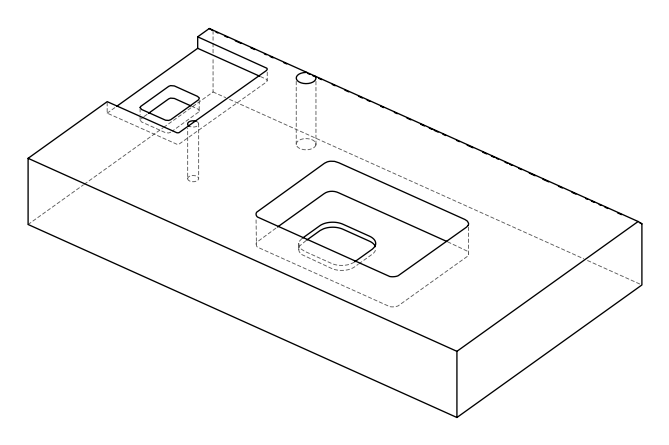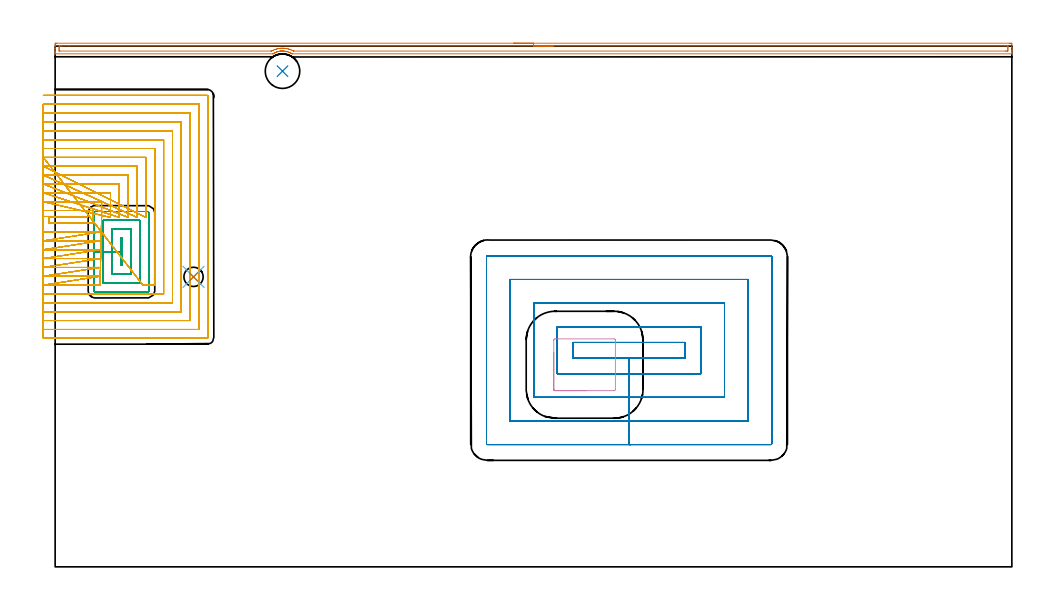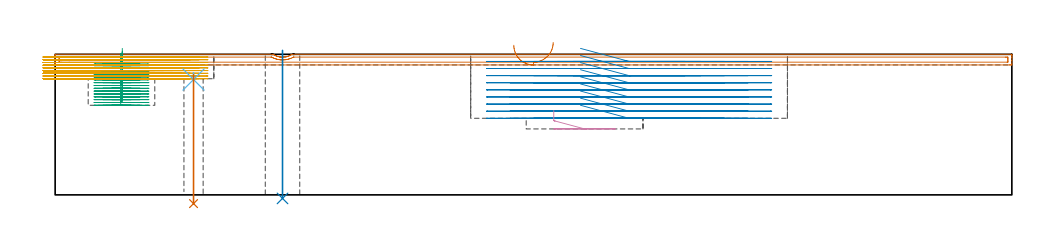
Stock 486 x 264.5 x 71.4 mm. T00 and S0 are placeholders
(PLAN: 8 operations, 7 tool changes, 124.9 min)
(1 AREA_MILL | FG_CHAMFER_SURFACE | UGT0205_001 | 7.98 min | 7086 mm3)
(2 MILL_RECTANGULAR_POCKET | POCKET_RECTANGULAR_STRAIGHT | NXT0201_012 | Follow Part, ap 4, ae 75% | 28.4 min | 583257 mm3)
(3 MILL_RECTANGULAR_POCKET_1 | POCKET_RECTANGULAR_STRAIGHT_1 | UGT0201_124 | Follow Part, ap 1.5, ae 75% | 13.75 min | 40778 mm3)
(4 MILL_RECTANGULAR_POCKET_2 | POCKET_RECTANGULAR_STRAIGHT_2 | UGT0201_006 | Follow Part, ap 7, ae 75% | 0.38 min | 16402 mm3)
(5 MILL_SLOT | SLOT_PARTIAL_RECTANGULAR | UGT0201_124 | Follow Part, ap 1.5, ae 75% | 73.75 min | 109720 mm3)
(6 SPOT_DRILL | STEP1HOLE | NXT0321_9005460120000 | 0.03 min | 2 mm3)
(7 DRILL_THROUGH_HOLE_INTO_CENTER | STEP1HOLE | UGT0301_212 | 0.27 min | 4444 mm3)
(8 INDEXABLE_INSERT_DRILL_THROUGH_HOLE_FROM_SOLID | STEP1HOLE_1 | NXT0302_006 | 0.3 min | 17084 mm3)
(TOOL UGT0205_001 | Chamfer Mill 20 x 3 x 45 deg. | D20 FL50 Z2)
(TOOL NXT0201_012 | ENDMILL 16mm [2P460-1600-NA 1630] | D16 FL38 Z6)
(TOOL UGT0201_124 | Carbide End Mill 6.0 | D6 FL15 Z4)
(TOOL UGT0201_006 | End Mill 28 mm | D28 FL25 Z2)
(TOOL NXT0321_9005460120000 | NC Spot Drill, 142deg, 12mm, Carbide, Uncoated | D12 PA142 FL30 Z2)
(TOOL UGT0301_212 | Twist Drill 9.8 mm | D9.8 PA118 FL83 Z2)
(TOOL NXT0302_006 | Index. Insert Drill 17.5mm [880-D1750L25-05] | D17.5 PA176 FL88 Z2)
(OP 1 AREA_MILL)
G17 G21 G94 G90
T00 M6
G54
G17 G0 G90 X233. Y266. S1061 M3
G43 Z81.4 H0
Z76.
G94 G1 X233.038 Z75.128 F250.
X233.152 Z74.263
X233.341 Z73.412
X233.603 Z72.58
X233.937 Z71.774
X234.34 Z71.
X234.808 Z70.264
X235.34 Z69.572
X235.929 Z68.929
X236.572 Z68.34
X237.264 Z67.808
X238. Z67.34
X238.774 Z66.937
X239.58 Z66.603
X240.412 Z66.341
X241.263 Z66.152
X242.128 Z66.038
X243. Z66.
X484.873
X485.368 Y265.999 Z66.001
X485.858 Y265.995 Z66.003
X485.991 Y265.991 Z66.005
X486. Y265.51 Z66.486
Y263.742 Z68.253
Y262.339 Z69.657
Y261.974 Z70.021
Y261.243 Z70.757
Y261.004 Z70.995
X485.993 Y260.619 Z71.372
X485.991 Y260.603 Z71.388
X485.815 Y260.6 Z71.4
X120.474
X120.328 Y260.605 Z71.39
X120.189 Y260.682 Z71.318
X119.843 Y260.89 Z71.109
X119.629 Y261.01 Z70.989
X119.265 Y261.19 Z70.808
X118.897 Y261.36 Z70.638
X118.735 Y261.425 Z70.571
X118.29 Y261.583 Z70.411
X117.983 Y261.679 Z70.319
X117.841 Y261.721 Z70.273
X117.791 Y261.732 Z70.26
X117.395 Y261.831 Z70.163
X117.149 Y261.879 Z70.115
X116.947 Y261.919 Z70.075
X116.5 Y261.985 Z70.015
X116.053 Y262.025 Z69.974
X116.046
X115.606 Y262.04 Z69.952
X115.555 Y262.039
X115.46 Y262.037
X115.202 Y262.036 Z69.96
X115.159 Z69.961
X114.711 Y262.006 Z69.989
X114.661 Y261.999 Z69.994
X114.586 Y261.992 Z70.004
X114.454 Y261.978 Z70.021
X114.419 Y261.974 Z70.025
X114.265 Y261.954 Z70.041
X114.214 Y261.945 Z70.049
X113.873 Y261.889 Z70.11
X113.817 Y261.88 Z70.12
X113.371 Y261.78 Z70.219
X112.922 Y261.652 Z70.346
X112.695 Y261.576 Z70.422
X112.477 Y261.502 Z70.493
X112.425 Y261.482 Z70.513
X112.107 Y261.36 Z70.638
X111.583 Y261.116 Z70.884
X111.528 Y261.087 Z70.913
X111.384 Y261.007 Z70.989
X111.132 Y260.871 Z71.126
X110.984 Y260.784 Z71.214
X110.711 Y260.621 Z71.378
X110.672 Y260.606 Z71.392
X110.637 Y260.6 Z71.4
X0.185
X0.009 Y260.603 Z71.388
X0.007 Y260.619 Z71.372
X0. Y261.005 Z70.995
Y261.243 Z70.757
Y261.974 Z70.021
Y263.223 Z68.774
Y264.626 Z67.369
Y265.251 Z66.745
X0.003 Y265.51 Z66.486
X0.009 Y265.991 Z66.005
X0.142 Y265.995 Z66.003
X0.632 Y266. Z66.
X243.
Y264.586 Z67.414
X483.621 Y264.585 Z67.415
X483.979 Y264.579 Z67.421
X483.99 Y264.463 Z67.537
X483.997 Y264.213 Z67.787
X483.999 Y263.742 Z68.258
X484. Y263.326 Z68.674
X483.999 Y262.858 Z69.142
X483.997 Y262.445 Z69.555
X483.99 Y262.033 Z69.967
X483.579 Y262.016 Z69.984
X483.537 Y262.015 Z69.985
X482.685 Y262.014 Z69.986
X121.327 Y262.015 Z69.985
X121.115 Y262.019 Z69.981
X121.065 Y262.021 Z69.979
X120.474 Y262.31 Z69.69
X119.836 Y262.605 Z69.395
X119.58 Y262.702 Z69.298
X119.148 Y262.858 Z69.142
X118.686 Y262.999 Z69.001
X118.486 Y263.056 Z68.944
X117.791 Y263.217 Z68.783
X117.343 Y263.301 Z68.699
X116.897 Y263.364 Z68.636
X116.329 Y263.419 Z68.581
X116.003 Y263.437 Z68.563
X115.402 Y263.452 Z68.548
X115.293 Y263.453 Z68.547
X115.245 Y263.452 Z68.548
X115.108 Y263.445 Z68.555
X114.548 Y263.412 Z68.588
X114.388 Y263.398 Z68.602
X114.214 Y263.378 Z68.622
X113.75 Y263.317 Z68.684
X113.32 Y263.243 Z68.757
X113.001 Y263.173 Z68.827
X112.425 Y263.028 Z68.972
X112.291 Y262.991 Z69.009
X111.851 Y262.858 Z69.142
X111.612 Y262.778 Z69.222
X111.577 Y262.766 Z69.234
X111.531 Y262.748 Z69.252
X110.978 Y262.52 Z69.48
X110.637 Y262.362 Z69.638
X110.373 Y262.234 Z69.766
X110.12 Y262.109 Z69.891
X109.951 Y262.024 Z69.976
X109.742 Y262.016 Z69.984
X109.7 Y262.015 Z69.985
X2.379
X2.021 Y262.021 Z69.979
X2.01 Y262.137 Z69.863
X2.003 Y262.387 Z69.613
X2.001 Y262.858 Z69.142
X2. Y263.274 Z68.726
X2.001 Y263.742 Z68.258
X2.003 Y264.155 Z67.845
X2.01 Y264.567 Z67.433
X2.421 Y264.584 Z67.416
X2.463 Y264.585 Z67.415
X3.356 Y264.586 Z67.414
X7.1
X243.
X243.872 Z67.452
X244.736 Z67.566
X245.588 Z67.755
X246.42 Z68.017
X247.226 Z68.351
X248. Z68.754
X248.736 Z69.223
X249.428 Z69.754
X250.071 Z70.343
X250.66 Z70.986
X251.191 Z71.678
X251.66 Z72.414
X252.063 Z73.188
X252.397 Z73.994
X252.659 Z74.826
X252.848 Z75.678
X252.962 Z76.543
X253. Z77.414
G0 Z81.4
M5
M2
(OP 2 MILL_RECTANGULAR_POCKET)
G17 G21 G94 G90
T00 M6
G54
G17 G0 G90 X266.877 Y106.1 S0 M3
G43 Z81.4 H1
Z74.4
G94 G1 X291.55 Z67.789 F250.
X320. F500.
Y114.
X263.1
Y106.1
X291.55
Y98.1
X328.
Y122.
X255.1
Y98.1
X291.55
Y86.1
X340.
Y134.
X243.1
Y86.1
X291.55
Y74.1
X352.
Y146.
X231.1
Y74.1
X291.55
Y62.1
X363.5
G3 X364. Y62.6 R0.5
G1 Y157.5
G3 X363.5 Y158. R0.5
G1 X219.6
G3 X219.1 Y157.5 R0.5
G1 Y62.6
G3 X219.6 Y62.1 R0.5
G1 X291.55
X292.55
G0 X266.877 Y106.1 Z70.789
G1 X291.55 Z64.178 F250.
X320. F500.
Y114.
X263.1
Y106.1
X291.55
Y98.1
X328.
Y122.
X255.1
Y98.1
X291.55
Y86.1
X340.
Y134.
X243.1
Y86.1
X291.55
Y74.1
X352.
Y146.
X231.1
Y74.1
X291.55
Y62.1
X363.5
G3 X364. Y62.6 R0.5
G1 Y157.5
G3 X363.5 Y158. R0.5
G1 X219.6
G3 X219.1 Y157.5 R0.5
G1 Y62.6
G3 X219.6 Y62.1 R0.5
G1 X291.55
X292.55
G0 X266.877 Y106.1 Z67.178
G1 X291.55 Z60.567 F250.
X320. F500.
Y114.
X263.1
Y106.1
X291.55
Y98.1
X328.
Y122.
X255.1
Y98.1
X291.55
Y86.1
X340.
Y134.
X243.1
Y86.1
X291.55
Y74.1
X352.
Y146.
X231.1
Y74.1
X291.55
Y62.1
X363.5
G3 X364. Y62.6 R0.5
G1 Y157.5
G3 X363.5 Y158. R0.5
G1 X219.6
G3 X219.1 Y157.5 R0.5
G1 Y62.6
G3 X219.6 Y62.1 R0.5
G1 X291.55
X292.55
G0 X266.877 Y106.1 Z63.567
G1 X291.55 Z56.956 F250.
X320. F500.
Y114.
X263.1
Y106.1
X291.55
Y98.1
X328.
Y122.
X255.1
Y98.1
X291.55
Y86.1
X340.
Y134.
X243.1
Y86.1
X291.55
Y74.1
X352.
Y146.
X231.1
Y74.1
X291.55
Y62.1
X363.5
G3 X364. Y62.6 R0.5
G1 Y157.5
G3 X363.5 Y158. R0.5
G1 X219.6
G3 X219.1 Y157.5 R0.5
G1 Y62.6
G3 X219.6 Y62.1 R0.5
G1 X291.55
X292.55
G0 X266.877 Y106.1 Z59.956
G1 X291.55 Z53.344 F250.
X320. F500.
Y114.
X263.1
Y106.1
X291.55
Y98.1
X328.
Y122.
X255.1
Y98.1
X291.55
Y86.1
X340.
Y134.
X243.1
Y86.1
X291.55
Y74.1
X352.
Y146.
X231.1
Y74.1
X291.55
Y62.1
X363.5
G3 X364. Y62.6 R0.5
G1 Y157.5
G3 X363.5 Y158. R0.5
G1 X219.6
G3 X219.1 Y157.5 R0.5
G1 Y62.6
G3 X219.6 Y62.1 R0.5
G1 X291.55
X292.55
G0 X266.877 Y106.1 Z56.344
G1 X291.55 Z49.733 F250.
X320. F500.
Y114.
X263.1
Y106.1
X291.55
Y98.1
X328.
Y122.
X255.1
Y98.1
X291.55
Y86.1
X340.
Y134.
X243.1
Y86.1
X291.55
Y74.1
X352.
Y146.
X231.1
Y74.1
X291.55
Y62.1
X363.5
G3 X364. Y62.6 R0.5
G1 Y157.5
G3 X363.5 Y158. R0.5
G1 X219.6
G3 X219.1 Y157.5 R0.5
G1 Y62.6
G3 X219.6 Y62.1 R0.5
G1 X291.55
X292.55
G0 X266.877 Y106.1 Z52.733
G1 X291.55 Z46.122 F250.
X320. F500.
Y114.
X263.1
Y106.1
X291.55
Y98.1
X328.
Y122.
X255.1
Y98.1
X291.55
Y86.1
X340.
Y134.
X243.1
Y86.1
X291.55
Y74.1
X352.
Y146.
X231.1
Y74.1
X291.55
Y62.1
X363.5
G3 X364. Y62.6 R0.5
G1 Y157.5
G3 X363.5 Y158. R0.5
G1 X219.6
G3 X219.1 Y157.5 R0.5
G1 Y62.6
G3 X219.6 Y62.1 R0.5
G1 X291.55
X292.55
G0 X266.877 Y106.1 Z49.122
G1 X291.55 Z42.511 F250.
X320. F500.
Y114.
X263.1
Y106.1
X291.55
Y98.1
X328.
Y122.
X255.1
Y98.1
X291.55
Y86.1
X340.
Y134.
X243.1
Y86.1
X291.55
Y74.1
X352.
Y146.
X231.1
Y74.1
X291.55
Y62.1
X363.5
G3 X364. Y62.6 R0.5
G1 Y157.5
G3 X363.5 Y158. R0.5
G1 X219.6
G3 X219.1 Y157.5 R0.5
G1 Y62.6
G3 X219.6 Y62.1 R0.5
G1 X291.55
X292.55
G0 X266.877 Y106.1 Z45.511
G1 X291.55 Z38.9 F250.
X320. F500.
Y114.
X263.1
Y106.1
X291.55
Y98.1
X328.
Y122.
X255.1
Y98.1
X291.55
Y86.1
X340.
Y134.
X243.1
Y86.1
X291.55
Y74.1
X352.
Y146.
X231.1
Y74.1
X291.55
Y62.1
X363.5
G3 X364. Y62.6 R0.5
G1 Y157.5
G3 X363.5 Y158. R0.5
G1 X219.6
G3 X219.1 Y157.5 R0.5
G1 Y62.6
G3 X219.6 Y62.1 R0.5
G1 X291.55
X292.55
G0 Z81.4
M5
M2
(OP 3 MILL_RECTANGULAR_POCKET_1)
G17 G21 G94 G90
T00 M6
G54
G17 G0 G90 X34.1 Y158.184 S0 M3
G43 Z81.4 H0
Z74.4
G94 G1 Y167. Z72.038 F250.
X33.3 Z71.823
Y160.05 Z69.961
Y153.1 F500.
X34.1
Y167.
X33.3
Y160.05
X28.8
Y148.6
X38.6
Y171.5
X28.8
Y160.05
X24.3
Y144.1
X43.1
Y176.
X24.3
Y160.05
X19.8
Y140.3
G3 X20.5 Y139.6 R0.7
G1 X46.9
G3 X47.6 Y140.3 R0.7
G1 Y179.8
G3 X46.9 Y180.5 R0.7
G1 X20.5
G3 X19.8 Y179.8 R0.7
G1 Y160.05
Y159.05
G0 X34.1 Y158.184 Z72.961
G1 Y167. Z70.599 F250.
X33.3 Z70.384
Y160.05 Z68.522
Y153.1 F500.
X34.1
Y167.
X33.3
Y160.05
X28.8
Y148.6
X38.6
Y171.5
X28.8
Y160.05
X24.3
Y144.1
X43.1
Y176.
X24.3
Y160.05
X19.8
Y140.3
G3 X20.5 Y139.6 R0.7
G1 X46.9
G3 X47.6 Y140.3 R0.7
G1 Y179.8
G3 X46.9 Y180.5 R0.7
G1 X20.5
G3 X19.8 Y179.8 R0.7
G1 Y160.05
Y159.05
G0 X34.1 Y158.184 Z71.522
G1 Y167. Z69.16 F250.
X33.3 Z68.945
Y160.05 Z67.083
Y153.1 F500.
X34.1
Y167.
X33.3
Y160.05
X28.8
Y148.6
X38.6
Y171.5
X28.8
Y160.05
X24.3
Y144.1
X43.1
Y176.
X24.3
Y160.05
X19.8
Y140.3
G3 X20.5 Y139.6 R0.7
G1 X46.9
G3 X47.6 Y140.3 R0.7
G1 Y179.8
G3 X46.9 Y180.5 R0.7
G1 X20.5
G3 X19.8 Y179.8 R0.7
G1 Y160.05
Y159.05
G0 X34.1 Y158.184 Z70.083
G1 Y167. Z67.721 F250.
X33.3 Z67.507
Y160.05 Z65.644
Y153.1 F500.
X34.1
Y167.
X33.3
Y160.05
X28.8
Y148.6
X38.6
Y171.5
X28.8
Y160.05
X24.3
Y144.1
X43.1
Y176.
X24.3
Y160.05
X19.8
Y140.3
G3 X20.5 Y139.6 R0.7
G1 X46.9
G3 X47.6 Y140.3 R0.7
G1 Y179.8
G3 X46.9 Y180.5 R0.7
G1 X20.5
G3 X19.8 Y179.8 R0.7
G1 Y160.05
Y159.05
G0 X34.1 Y158.184 Z68.644
G1 Y167. Z66.282 F250.
X33.3 Z66.068
Y160.05 Z64.205
Y153.1 F500.
X34.1
Y167.
X33.3
Y160.05
X28.8
Y148.6
X38.6
Y171.5
X28.8
Y160.05
X24.3
Y144.1
X43.1
Y176.
X24.3
Y160.05
X19.8
Y140.3
G3 X20.5 Y139.6 R0.7
G1 X46.9
G3 X47.6 Y140.3 R0.7
G1 Y179.8
G3 X46.9 Y180.5 R0.7
G1 X20.5
G3 X19.8 Y179.8 R0.7
G1 Y160.05
Y159.05
G0 X34.1 Y158.184 Z67.205
G1 Y167. Z64.843 F250.
X33.3 Z64.629
Y160.05 Z62.767
Y153.1 F500.
X34.1
Y167.
X33.3
Y160.05
X28.8
Y148.6
X38.6
Y171.5
X28.8
Y160.05
X24.3
Y144.1
X43.1
Y176.
X24.3
Y160.05
X19.8
Y140.3
G3 X20.5 Y139.6 R0.7
G1 X46.9
G3 X47.6 Y140.3 R0.7
G1 Y179.8
G3 X46.9 Y180.5 R0.7
G1 X20.5
G3 X19.8 Y179.8 R0.7
G1 Y160.05
Y159.05
G0 X34.1 Y158.184 Z65.767
G1 Y167. Z63.404 F250.
X33.3 Z63.19
Y160.05 Z61.328
Y153.1 F500.
X34.1
Y167.
X33.3
Y160.05
X28.8
Y148.6
X38.6
Y171.5
X28.8
Y160.05
X24.3
Y144.1
X43.1
Y176.
X24.3
Y160.05
X19.8
Y140.3
G3 X20.5 Y139.6 R0.7
G1 X46.9
G3 X47.6 Y140.3 R0.7
G1 Y179.8
G3 X46.9 Y180.5 R0.7
G1 X20.5
G3 X19.8 Y179.8 R0.7
G1 Y160.05
Y159.05
G0 X34.1 Y158.184 Z64.328
G1 Y167. Z61.965 F250.
X33.3 Z61.751
Y160.05 Z59.889
Y153.1 F500.
X34.1
Y167.
X33.3
Y160.05
X28.8
Y148.6
X38.6
Y171.5
X28.8
Y160.05
X24.3
Y144.1
X43.1
Y176.
X24.3
Y160.05
X19.8
Y140.3
G3 X20.5 Y139.6 R0.7
G1 X46.9
G3 X47.6 Y140.3 R0.7
G1 Y179.8
G3 X46.9 Y180.5 R0.7
G1 X20.5
G3 X19.8 Y179.8 R0.7
G1 Y160.05
Y159.05
G0 X34.1 Y158.184 Z62.889
G1 Y167. Z60.527 F250.
X33.3 Z60.312
Y160.05 Z58.45
Y153.1 F500.
X34.1
Y167.
X33.3
Y160.05
X28.8
Y148.6
X38.6
Y171.5
X28.8
Y160.05
X24.3
Y144.1
X43.1
Y176.
X24.3
Y160.05
X19.8
Y140.3
G3 X20.5 Y139.6 R0.7
G1 X46.9
G3 X47.6 Y140.3 R0.7
G1 Y179.8
G3 X46.9 Y180.5 R0.7
G1 X20.5
G3 X19.8 Y179.8 R0.7
G1 Y160.05
Y159.05
G0 X34.1 Y158.184 Z61.45
G1 Y167. Z59.088 F250.
X33.3 Z58.873
Y160.05 Z57.011
Y153.1 F500.
X34.1
Y167.
X33.3
Y160.05
X28.8
Y148.6
X38.6
Y171.5
X28.8
Y160.05
X24.3
Y144.1
X43.1
Y176.
X24.3
Y160.05
X19.8
Y140.3
G3 X20.5 Y139.6 R0.7
G1 X46.9
G3 X47.6 Y140.3 R0.7
G1 Y179.8
G3 X46.9 Y180.5 R0.7
G1 X20.5
G3 X19.8 Y179.8 R0.7
G1 Y160.05
Y159.05
G0 X34.1 Y158.184 Z60.011
G1 Y167. Z57.649 F250.
X33.3 Z57.434
Y160.05 Z55.572
Y153.1 F500.
X34.1
Y167.
X33.3
Y160.05
X28.8
Y148.6
X38.6
Y171.5
X28.8
Y160.05
X24.3
Y144.1
X43.1
Y176.
X24.3
Y160.05
X19.8
Y140.3
G3 X20.5 Y139.6 R0.7
G1 X46.9
G3 X47.6 Y140.3 R0.7
G1 Y179.8
G3 X46.9 Y180.5 R0.7
G1 X20.5
G3 X19.8 Y179.8 R0.7
G1 Y160.05
Y159.05
G0 X34.1 Y158.184 Z58.572
G1 Y167. Z56.21 F250.
X33.3 Z55.996
Y160.05 Z54.133
Y153.1 F500.
X34.1
Y167.
X33.3
Y160.05
X28.8
Y148.6
X38.6
Y171.5
X28.8
Y160.05
X24.3
Y144.1
X43.1
Y176.
X24.3
Y160.05
X19.8
Y140.3
G3 X20.5 Y139.6 R0.7
G1 X46.9
G3 X47.6 Y140.3 R0.7
G1 Y179.8
G3 X46.9 Y180.5 R0.7
G1 X20.5
G3 X19.8 Y179.8 R0.7
G1 Y160.05
Y159.05
G0 X34.1 Y158.184 Z57.133
G1 Y167. Z54.771 F250.
X33.3 Z54.557
Y160.05 Z52.694
Y153.1 F500.
X34.1
Y167.
X33.3
Y160.05
X28.8
Y148.6
X38.6
Y171.5
X28.8
Y160.05
X24.3
Y144.1
X43.1
Y176.
X24.3
Y160.05
X19.8
Y140.3
G3 X20.5 Y139.6 R0.7
G1 X46.9
G3 X47.6 Y140.3 R0.7
G1 Y179.8
G3 X46.9 Y180.5 R0.7
G1 X20.5
G3 X19.8 Y179.8 R0.7
G1 Y160.05
Y159.05
G0 X34.1 Y158.184 Z55.694
G1 Y167. Z53.332 F250.
X33.3 Z53.118
Y160.05 Z51.256
Y153.1 F500.
X34.1
Y167.
X33.3
Y160.05
X28.8
Y148.6
X38.6
Y171.5
X28.8
Y160.05
X24.3
Y144.1
X43.1
Y176.
X24.3
Y160.05
X19.8
Y140.3
G3 X20.5 Y139.6 R0.7
G1 X46.9
G3 X47.6 Y140.3 R0.7
G1 Y179.8
G3 X46.9 Y180.5 R0.7
G1 X20.5
G3 X19.8 Y179.8 R0.7
G1 Y160.05
Y159.05
G0 X34.1 Y158.184 Z54.256
G1 Y167. Z51.893 F250.
X33.3 Z51.679
Y160.05 Z49.817
Y153.1 F500.
X34.1
Y167.
X33.3
Y160.05
X28.8
Y148.6
X38.6
Y171.5
X28.8
Y160.05
X24.3
Y144.1
X43.1
Y176.
X24.3
Y160.05
X19.8
Y140.3
G3 X20.5 Y139.6 R0.7
G1 X46.9
G3 X47.6 Y140.3 R0.7
G1 Y179.8
G3 X46.9 Y180.5 R0.7
G1 X20.5
G3 X19.8 Y179.8 R0.7
G1 Y160.05
Y159.05
G0 X34.1 Y158.184 Z52.817
G1 Y167. Z50.454 F250.
X33.3 Z50.24
Y160.05 Z48.378
Y153.1 F500.
X34.1
Y167.
X33.3
Y160.05
X28.8
Y148.6
X38.6
Y171.5
X28.8
Y160.05
X24.3
Y144.1
X43.1
Y176.
X24.3
Y160.05
X19.8
Y140.3
G3 X20.5 Y139.6 R0.7
G1 X46.9
G3 X47.6 Y140.3 R0.7
G1 Y179.8
G3 X46.9 Y180.5 R0.7
G1 X20.5
G3 X19.8 Y179.8 R0.7
G1 Y160.05
Y159.05
G0 X34.1 Y158.184 Z51.378
G1 Y167. Z49.015 F250.
X33.3 Z48.801
Y160.05 Z46.939
Y153.1 F500.
X34.1
Y167.
X33.3
Y160.05
X28.8
Y148.6
X38.6
Y171.5
X28.8
Y160.05
X24.3
Y144.1
X43.1
Y176.
X24.3
Y160.05
X19.8
Y140.3
G3 X20.5 Y139.6 R0.7
G1 X46.9
G3 X47.6 Y140.3 R0.7
G1 Y179.8
G3 X46.9 Y180.5 R0.7
G1 X20.5
G3 X19.8 Y179.8 R0.7
G1 Y160.05
Y159.05
G0 X34.1 Y158.184 Z49.939
G1 Y167. Z47.577 F250.
X33.3 Z47.362
Y160.05 Z45.5
Y153.1 F500.
X34.1
Y167.
X33.3
Y160.05
X28.8
Y148.6
X38.6
Y171.5
X28.8
Y160.05
X24.3
Y144.1
X43.1
Y176.
X24.3
Y160.05
X19.8
Y140.3
G3 X20.5 Y139.6 R0.7
G1 X46.9
G3 X47.6 Y140.3 R0.7
G1 Y179.8
G3 X46.9 Y180.5 R0.7
G1 X20.5
G3 X19.8 Y179.8 R0.7
G1 Y160.05
Y159.05
G0 Z81.4
M5
M2
(OP 4 MILL_RECTANGULAR_POCKET_2)
G17 G21 G94 G90
T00 M6
G54
G17 G0 G90 X253.3 Y108.874 S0 M3
G43 Z81.4 H0
Z42.817
G94 G1 Y90.1 Z37.786 F250.
Y90.022 Z37.765
X253.357 Y89.833 Z37.712
X253.472 Y89.672 Z37.659
X253.633 Y89.557 Z37.606
X253.822 Y89.5 Z37.553
X253.9 Z37.533
X268.95 Z33.5
X284. F500.
G3 X284.6 Y90.1 R0.6
G1 Y115.2
G3 X284. Y115.8 R0.6
G1 X253.9
G3 X253.3 Y115.2 R0.6
G1 Y90.1
G3 X253.9 Y89.5 R0.6
G1 X268.95
X269.95
G0 Z81.4
M5
M2
(OP 5 MILL_SLOT)
G17 G21 G94 G90
T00 M6
G54
G17 G0 G90 X-6. Y178. S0 M3
G43 Z81.4 H0
Z70.022
G94 G1 X-3. F250.
X16.1 F500.
Y177.6
X-3.
Y174.6
X19.1
Y181.
X-3.
X-6. F250.
Y170.1
X-3.
X19.8 F500.
X22.8 F250.
X-6. Y165.6 F500.
X-3. F250.
X19.8 F500.
X22.8 F250.
X-6. Y161.1 F500.
X-3. F250.
X19.8 F500.
X22.8 F250.
X-6. Y156.6 F500.
X-3. F250.
X19.8 F500.
X22.8 F250.
X-6. Y152.1 F500.
X-3. F250.
X19.8 F500.
X22.8 F250.
X-6. Y147.6 F500.
X-3. F250.
X19.8 F500.
X22.8 F250.
X-6. Y143.1 F500.
X-3. F250.
X19.8 F500.
X22.8 F250.
X23.6 Y177.5 F500.
Y180.5 F250.
Y185.5 F500.
X-3.
X-6. F250.
X28.1 Y177.5 F500.
Y180.5 F250.
Y190. F500.
X-3.
X-6. F250.
X32.6 Y177.5 F500.
Y180.5 F250.
Y194.5 F500.
X-3.
X-6. F250.
X37.1 Y177.5 F500.
Y180.5 F250.
Y199. F500.
X-3.
X-6. F250.
X41.6 Y177.5 F500.
Y180.5 F250.
Y203.5 F500.
X-3.
X-6. F250.
X46.1 Y177.5 F500.
Y180.5 F250.
Y208. F500.
X-3.
X-6. F250.
X44.6 Y143.1 F500.
X47.6 F250.
X50.6 F500.
Y212.5
X-3.
X-6. F250.
Y138.6
X-3.
X55.1 F500.
Y217.
X-3.
X-6. F250.
Y134.1
X-3.
X59.6 F500.
Y221.5
X-3.
X-6. F250.
Y129.6
X-3.
X64.1 F500.
Y226.
X-3.
X-6. F250.
Y125.1
X-3.
X68.6 F500.
Y230.5
X-3.
X-6. F250.
Y120.6
X-3.
X73.1 F500.
Y235.
X-3.
X-6. F250.
Y116.1
X-3.
X77.2 F500.
G3 X77.6 Y116.5 R0.4
G1 Y239.1
G3 X77.2 Y239.5 R0.4
G1 X-3.
X-6. F250.
G0 Y178. Z68.644
G1 X-3.
X16.1 F500.
Y177.6
X-3.
Y174.6
X19.1
Y181.
X-3.
X-6. F250.
Y170.1
X-3.
X19.8 F500.
X22.8 F250.
X-6. Y165.6 F500.
X-3. F250.
X19.8 F500.
X22.8 F250.
X-6. Y161.1 F500.
X-3. F250.
X19.8 F500.
X22.8 F250.
X-6. Y156.6 F500.
X-3. F250.
X19.8 F500.
X22.8 F250.
X-6. Y152.1 F500.
X-3. F250.
X19.8 F500.
X22.8 F250.
X-6. Y147.6 F500.
X-3. F250.
X19.8 F500.
X22.8 F250.
X-6. Y143.1 F500.
X-3. F250.
X19.8 F500.
X22.8 F250.
X23.6 Y177.5 F500.
Y180.5 F250.
Y185.5 F500.
X-3.
X-6. F250.
X28.1 Y177.5 F500.
Y180.5 F250.
Y190. F500.
X-3.
X-6. F250.
X32.6 Y177.5 F500.
Y180.5 F250.
Y194.5 F500.
X-3.
X-6. F250.
X37.1 Y177.5 F500.
Y180.5 F250.
Y199. F500.
X-3.
X-6. F250.
X41.6 Y177.5 F500.
Y180.5 F250.
Y203.5 F500.
X-3.
X-6. F250.
X46.1 Y177.5 F500.
Y180.5 F250.
Y208. F500.
X-3.
X-6. F250.
X44.6 Y143.1 F500.
X47.6 F250.
X50.6 F500.
Y212.5
X-3.
X-6. F250.
Y138.6
X-3.
X55.1 F500.
Y217.
X-3.
X-6. F250.
Y134.1
X-3.
X59.6 F500.
Y221.5
X-3.
X-6. F250.
Y129.6
X-3.
X64.1 F500.
Y226.
X-3.
X-6. F250.
Y125.1
X-3.
X68.6 F500.
Y230.5
X-3.
X-6. F250.
Y120.6
X-3.
X73.1 F500.
Y235.
X-3.
X-6. F250.
Y116.1
X-3.
X77.2 F500.
G3 X77.6 Y116.5 R0.4
G1 Y239.1
G3 X77.2 Y239.5 R0.4
G1 X-3.
X-6. F250.
G0 Y178. Z67.267
G1 X-3.
X16.1 F500.
Y177.6
X-3.
Y174.6
X19.1
Y181.
X-3.
X-6. F250.
Y170.1
X-3.
X19.8 F500.
X22.8 F250.
X-6. Y165.6 F500.
X-3. F250.
X19.8 F500.
X22.8 F250.
X-6. Y161.1 F500.
X-3. F250.
X19.8 F500.
X22.8 F250.
X-6. Y156.6 F500.
X-3. F250.
X19.8 F500.
X22.8 F250.
X-6. Y152.1 F500.
X-3. F250.
X19.8 F500.
X22.8 F250.
X-6. Y147.6 F500.
X-3. F250.
X19.8 F500.
X22.8 F250.
X-6. Y143.1 F500.
X-3. F250.
X19.8 F500.
X22.8 F250.
X23.6 Y177.5 F500.
Y180.5 F250.
Y185.5 F500.
X-3.
X-6. F250.
X28.1 Y177.5 F500.
Y180.5 F250.
Y190. F500.
X-3.
X-6. F250.
X32.6 Y177.5 F500.
Y180.5 F250.
Y194.5 F500.
X-3.
X-6. F250.
X37.1 Y177.5 F500.
Y180.5 F250.
Y199. F500.
X-3.
X-6. F250.
X41.6 Y177.5 F500.
Y180.5 F250.
Y203.5 F500.
X-3.
X-6. F250.
X46.1 Y177.5 F500.
Y180.5 F250.
Y208. F500.
X-3.
X-6. F250.
X44.6 Y143.1 F500.
X47.6 F250.
X50.6 F500.
Y212.5
X-3.
X-6. F250.
Y138.6
X-3.
X55.1 F500.
Y217.
X-3.
X-6. F250.
Y134.1
X-3.
X59.6 F500.
Y221.5
X-3.
X-6. F250.
Y129.6
X-3.
X64.1 F500.
Y226.
X-3.
X-6. F250.
Y125.1
X-3.
X68.6 F500.
Y230.5
X-3.
X-6. F250.
Y120.6
X-3.
X73.1 F500.
Y235.
X-3.
X-6. F250.
Y116.1
X-3.
X77.2 F500.
G3 X77.6 Y116.5 R0.4
G1 Y239.1
G3 X77.2 Y239.5 R0.4
G1 X-3.
X-6. F250.
G0 Y178. Z65.889
G1 X-3.
X16.1 F500.
Y177.6
X-3.
Y174.6
X19.1
Y181.
X-3.
X-6. F250.
Y170.1
X-3.
X19.8 F500.
X22.8 F250.
X-6. Y165.6 F500.
X-3. F250.
X19.8 F500.
X22.8 F250.
X-6. Y161.1 F500.
X-3. F250.
X19.8 F500.
X22.8 F250.
X-6. Y156.6 F500.
X-3. F250.
X19.8 F500.
X22.8 F250.
X-6. Y152.1 F500.
X-3. F250.
X19.8 F500.
X22.8 F250.
X-6. Y147.6 F500.
X-3. F250.
X19.8 F500.
X22.8 F250.
X-6. Y143.1 F500.
X-3. F250.
X19.8 F500.
X22.8 F250.
X23.6 Y177.5 F500.
Y180.5 F250.
Y185.5 F500.
X-3.
X-6. F250.
X28.1 Y177.5 F500.
Y180.5 F250.
Y190. F500.
X-3.
X-6. F250.
X32.6 Y177.5 F500.
Y180.5 F250.
Y194.5 F500.
X-3.
X-6. F250.
X37.1 Y177.5 F500.
Y180.5 F250.
Y199. F500.
X-3.
X-6. F250.
X41.6 Y177.5 F500.
Y180.5 F250.
Y203.5 F500.
X-3.
X-6. F250.
X46.1 Y177.5 F500.
Y180.5 F250.
Y208. F500.
X-3.
X-6. F250.
X44.6 Y143.1 F500.
X47.6 F250.
X50.6 F500.
Y212.5
X-3.
X-6. F250.
Y138.6
X-3.
X55.1 F500.
Y217.
X-3.
X-6. F250.
Y134.1
X-3.
X59.6 F500.
Y221.5
X-3.
X-6. F250.
Y129.6
X-3.
X64.1 F500.
Y226.
X-3.
X-6. F250.
Y125.1
X-3.
X68.6 F500.
Y230.5
X-3.
X-6. F250.
Y120.6
X-3.
X73.1 F500.
Y235.
X-3.
X-6. F250.
Y116.1
X-3.
X77.2 F500.
G3 X77.6 Y116.5 R0.4
G1 Y239.1
G3 X77.2 Y239.5 R0.4
G1 X-3.
X-6. F250.
G0 Y178. Z64.511
G1 X-3.
X16.1 F500.
Y177.6
X-3.
Y174.6
X19.1
Y181.
X-3.
X-6. F250.
Y170.1
X-3.
X19.8 F500.
X22.8 F250.
X-6. Y165.6 F500.
X-3. F250.
X19.8 F500.
X22.8 F250.
X-6. Y161.1 F500.
X-3. F250.
X19.8 F500.
X22.8 F250.
X-6. Y156.6 F500.
X-3. F250.
X19.8 F500.
X22.8 F250.
X-6. Y152.1 F500.
X-3. F250.
X19.8 F500.
X22.8 F250.
X-6. Y147.6 F500.
X-3. F250.
X19.8 F500.
X22.8 F250.
X-6. Y143.1 F500.
X-3. F250.
X19.8 F500.
X22.8 F250.
X23.6 Y177.5 F500.
Y180.5 F250.
Y185.5 F500.
X-3.
X-6. F250.
X28.1 Y177.5 F500.
Y180.5 F250.
Y190. F500.
X-3.
X-6. F250.
X32.6 Y177.5 F500.
Y180.5 F250.
Y194.5 F500.
X-3.
X-6. F250.
X37.1 Y177.5 F500.
Y180.5 F250.
Y199. F500.
X-3.
X-6. F250.
X41.6 Y177.5 F500.
Y180.5 F250.
Y203.5 F500.
X-3.
X-6. F250.
X46.1 Y177.5 F500.
Y180.5 F250.
Y208. F500.
X-3.
X-6. F250.
X44.6 Y143.1 F500.
X47.6 F250.
X50.6 F500.
Y212.5
X-3.
X-6. F250.
Y138.6
X-3.
X55.1 F500.
Y217.
X-3.
X-6. F250.
Y134.1
X-3.
X59.6 F500.
Y221.5
X-3.
X-6. F250.
Y129.6
X-3.
X64.1 F500.
Y226.
X-3.
X-6. F250.
Y125.1
X-3.
X68.6 F500.
Y230.5
X-3.
X-6. F250.
Y120.6
X-3.
X73.1 F500.
Y235.
X-3.
X-6. F250.
Y116.1
X-3.
X77.2 F500.
G3 X77.6 Y116.5 R0.4
G1 Y239.1
G3 X77.2 Y239.5 R0.4
G1 X-3.
X-6. F250.
G0 Y178. Z63.133
G1 X-3.
X16.1 F500.
Y177.6
X-3.
Y174.6
X19.1
Y181.
X-3.
X-6. F250.
Y170.1
X-3.
X19.8 F500.
X22.8 F250.
X-6. Y165.6 F500.
X-3. F250.
X19.8 F500.
X22.8 F250.
X-6. Y161.1 F500.
X-3. F250.
X19.8 F500.
X22.8 F250.
X-6. Y156.6 F500.
X-3. F250.
X19.8 F500.
X22.8 F250.
X-6. Y152.1 F500.
X-3. F250.
X19.8 F500.
X22.8 F250.
X-6. Y147.6 F500.
X-3. F250.
X19.8 F500.
X22.8 F250.
X-6. Y143.1 F500.
X-3. F250.
X19.8 F500.
X22.8 F250.
X23.6 Y177.5 F500.
Y180.5 F250.
Y185.5 F500.
X-3.
X-6. F250.
X28.1 Y177.5 F500.
Y180.5 F250.
Y190. F500.
X-3.
X-6. F250.
X32.6 Y177.5 F500.
Y180.5 F250.
Y194.5 F500.
X-3.
X-6. F250.
X37.1 Y177.5 F500.
Y180.5 F250.
Y199. F500.
X-3.
X-6. F250.
X41.6 Y177.5 F500.
Y180.5 F250.
Y203.5 F500.
X-3.
X-6. F250.
X46.1 Y177.5 F500.
Y180.5 F250.
Y208. F500.
X-3.
X-6. F250.
X44.6 Y143.1 F500.
X47.6 F250.
X50.6 F500.
Y212.5
X-3.
X-6. F250.
Y138.6
X-3.
X55.1 F500.
Y217.
X-3.
X-6. F250.
Y134.1
X-3.
X59.6 F500.
Y221.5
X-3.
X-6. F250.
Y129.6
X-3.
X64.1 F500.
Y226.
X-3.
X-6. F250.
Y125.1
X-3.
X68.6 F500.
Y230.5
X-3.
X-6. F250.
Y120.6
X-3.
X73.1 F500.
Y235.
X-3.
X-6. F250.
Y116.1
X-3.
X77.2 F500.
G3 X77.6 Y116.5 R0.4
G1 Y239.1
G3 X77.2 Y239.5 R0.4
G1 X-3.
X-6. F250.
G0 Y178. Z61.756
G1 X-3.
X16.1 F500.
Y177.6
X-3.
Y174.6
X19.1
Y181.
X-3.
X-6. F250.
Y170.1
X-3.
X19.8 F500.
X22.8 F250.
X-6. Y165.6 F500.
X-3. F250.
X19.8 F500.
X22.8 F250.
X-6. Y161.1 F500.
X-3. F250.
X19.8 F500.
X22.8 F250.
X-6. Y156.6 F500.
X-3. F250.
X19.8 F500.
X22.8 F250.
X-6. Y152.1 F500.
X-3. F250.
X19.8 F500.
X22.8 F250.
X-6. Y147.6 F500.
X-3. F250.
X19.8 F500.
X22.8 F250.
X-6. Y143.1 F500.
X-3. F250.
X19.8 F500.
X22.8 F250.
X23.6 Y177.5 F500.
Y180.5 F250.
Y185.5 F500.
X-3.
X-6. F250.
X28.1 Y177.5 F500.
Y180.5 F250.
Y190. F500.
X-3.
X-6. F250.
X32.6 Y177.5 F500.
Y180.5 F250.
Y194.5 F500.
X-3.
X-6. F250.
X37.1 Y177.5 F500.
Y180.5 F250.
Y199. F500.
X-3.
X-6. F250.
X41.6 Y177.5 F500.
Y180.5 F250.
Y203.5 F500.
X-3.
X-6. F250.
X46.1 Y177.5 F500.
Y180.5 F250.
Y208. F500.
X-3.
X-6. F250.
X44.6 Y143.1 F500.
X47.6 F250.
X50.6 F500.
Y212.5
X-3.
X-6. F250.
Y138.6
X-3.
X55.1 F500.
Y217.
X-3.
X-6. F250.
Y134.1
X-3.
X59.6 F500.
Y221.5
X-3.
X-6. F250.
Y129.6
X-3.
X64.1 F500.
Y226.
X-3.
X-6. F250.
Y125.1
X-3.
X68.6 F500.
Y230.5
X-3.
X-6. F250.
Y120.6
X-3.
X73.1 F500.
Y235.
X-3.
X-6. F250.
Y116.1
X-3.
X77.2 F500.
G3 X77.6 Y116.5 R0.4
G1 Y239.1
G3 X77.2 Y239.5 R0.4
G1 X-3.
X-6. F250.
G0 Y178. Z60.378
G1 X-3.
X16.1 F500.
Y177.6
X-3.
Y174.6
X19.1
Y181.
X-3.
X-6. F250.
Y170.1
X-3.
X19.8 F500.
X22.8 F250.
X-6. Y165.6 F500.
X-3. F250.
X19.8 F500.
X22.8 F250.
X-6. Y161.1 F500.
X-3. F250.
X19.8 F500.
X22.8 F250.
X-6. Y156.6 F500.
X-3. F250.
X19.8 F500.
X22.8 F250.
X-6. Y152.1 F500.
X-3. F250.
X19.8 F500.
X22.8 F250.
X-6. Y147.6 F500.
X-3. F250.
X19.8 F500.
X22.8 F250.
X-6. Y143.1 F500.
X-3. F250.
X19.8 F500.
X22.8 F250.
X23.6 Y177.5 F500.
Y180.5 F250.
Y185.5 F500.
X-3.
X-6. F250.
X28.1 Y177.5 F500.
Y180.5 F250.
Y190. F500.
X-3.
X-6. F250.
X32.6 Y177.5 F500.
Y180.5 F250.
Y194.5 F500.
X-3.
X-6. F250.
X37.1 Y177.5 F500.
Y180.5 F250.
Y199. F500.
X-3.
X-6. F250.
X41.6 Y177.5 F500.
Y180.5 F250.
Y203.5 F500.
X-3.
X-6. F250.
X46.1 Y177.5 F500.
Y180.5 F250.
Y208. F500.
X-3.
X-6. F250.
X44.6 Y143.1 F500.
X47.6 F250.
X50.6 F500.
Y212.5
X-3.
X-6. F250.
Y138.6
X-3.
X55.1 F500.
Y217.
X-3.
X-6. F250.
Y134.1
X-3.
X59.6 F500.
Y221.5
X-3.
X-6. F250.
Y129.6
X-3.
X64.1 F500.
Y226.
X-3.
X-6. F250.
Y125.1
X-3.
X68.6 F500.
Y230.5
X-3.
X-6. F250.
Y120.6
X-3.
X73.1 F500.
Y235.
X-3.
X-6. F250.
Y116.1
X-3.
X77.2 F500.
G3 X77.6 Y116.5 R0.4
G1 Y239.1
G3 X77.2 Y239.5 R0.4
G1 X-3.
X-6. F250.
G0 Y178. Z59.
G1 X-3.
X16.1 F500.
Y177.6
X-3.
Y174.6
X19.1
Y181.
X-3.
X-6. F250.
Y170.1
X-3.
X19.8 F500.
X22.8 F250.
X-6. Y165.6 F500.
X-3. F250.
X19.8 F500.
X22.8 F250.
X-6. Y161.1 F500.
X-3. F250.
X19.8 F500.
X22.8 F250.
X-6. Y156.6 F500.
X-3. F250.
X19.8 F500.
X22.8 F250.
X-6. Y152.1 F500.
X-3. F250.
X19.8 F500.
X22.8 F250.
X-6. Y147.6 F500.
X-3. F250.
X19.8 F500.
X22.8 F250.
X-6. Y143.1 F500.
X-3. F250.
X19.8 F500.
X22.8 F250.
X23.6 Y177.5 F500.
Y180.5 F250.
Y185.5 F500.
X-3.
X-6. F250.
X28.1 Y177.5 F500.
Y180.5 F250.
Y190. F500.
X-3.
X-6. F250.
X32.6 Y177.5 F500.
Y180.5 F250.
Y194.5 F500.
X-3.
X-6. F250.
X37.1 Y177.5 F500.
Y180.5 F250.
Y199. F500.
X-3.
X-6. F250.
X41.6 Y177.5 F500.
Y180.5 F250.
Y203.5 F500.
X-3.
X-6. F250.
X46.1 Y177.5 F500.
Y180.5 F250.
Y208. F500.
X-3.
X-6. F250.
X44.6 Y143.1 F500.
X47.6 F250.
X50.6 F500.
Y212.5
X-3.
X-6. F250.
Y138.6
X-3.
X55.1 F500.
Y217.
X-3.
X-6. F250.
Y134.1
X-3.
X59.6 F500.
Y221.5
X-3.
X-6. F250.
Y129.6
X-3.
X64.1 F500.
Y226.
X-3.
X-6. F250.
Y125.1
X-3.
X68.6 F500.
Y230.5
X-3.
X-6. F250.
Y120.6
X-3.
X73.1 F500.
Y235.
X-3.
X-6. F250.
Y116.1
X-3.
X77.2 F500.
G3 X77.6 Y116.5 R0.4
G1 Y239.1
G3 X77.2 Y239.5 R0.4
G1 X-3.
X-6. F250.
G0 Z81.4
M5
M2
(OP 6 SPOT_DRILL)
G17 G21 G94 G90
T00 M6
G54
G17 G0 G90 X70.3 Y147.3 S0 M3
G43 Z81.4 H0
G94 G81 G98 Z58.578 F250. R62.
G80
M5
M2
(OP 7 DRILL_THROUGH_HOLE_INTO_CENTER)
G17 G21 G94 G90
T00 M6
G54
G17 G0 G90 X70.3 Y147.3 S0 M3
G43 Z81.4 H0
G94 G73 G98 Z-4.444 F250. Q9.063 R61.
G80
M5
M2
(OP 8 INDEXABLE_INSERT_DRILL_THROUGH_HOLE_FROM_SOLID)
G17 G21 G94 G90
T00 M6
G54
G17 G0 G90 X115.5 Y251.8 S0 M3
G43 Z81.4 H1
G94 G81 G98 Z-1.806 F250. R73.4
G80
M5
M2
